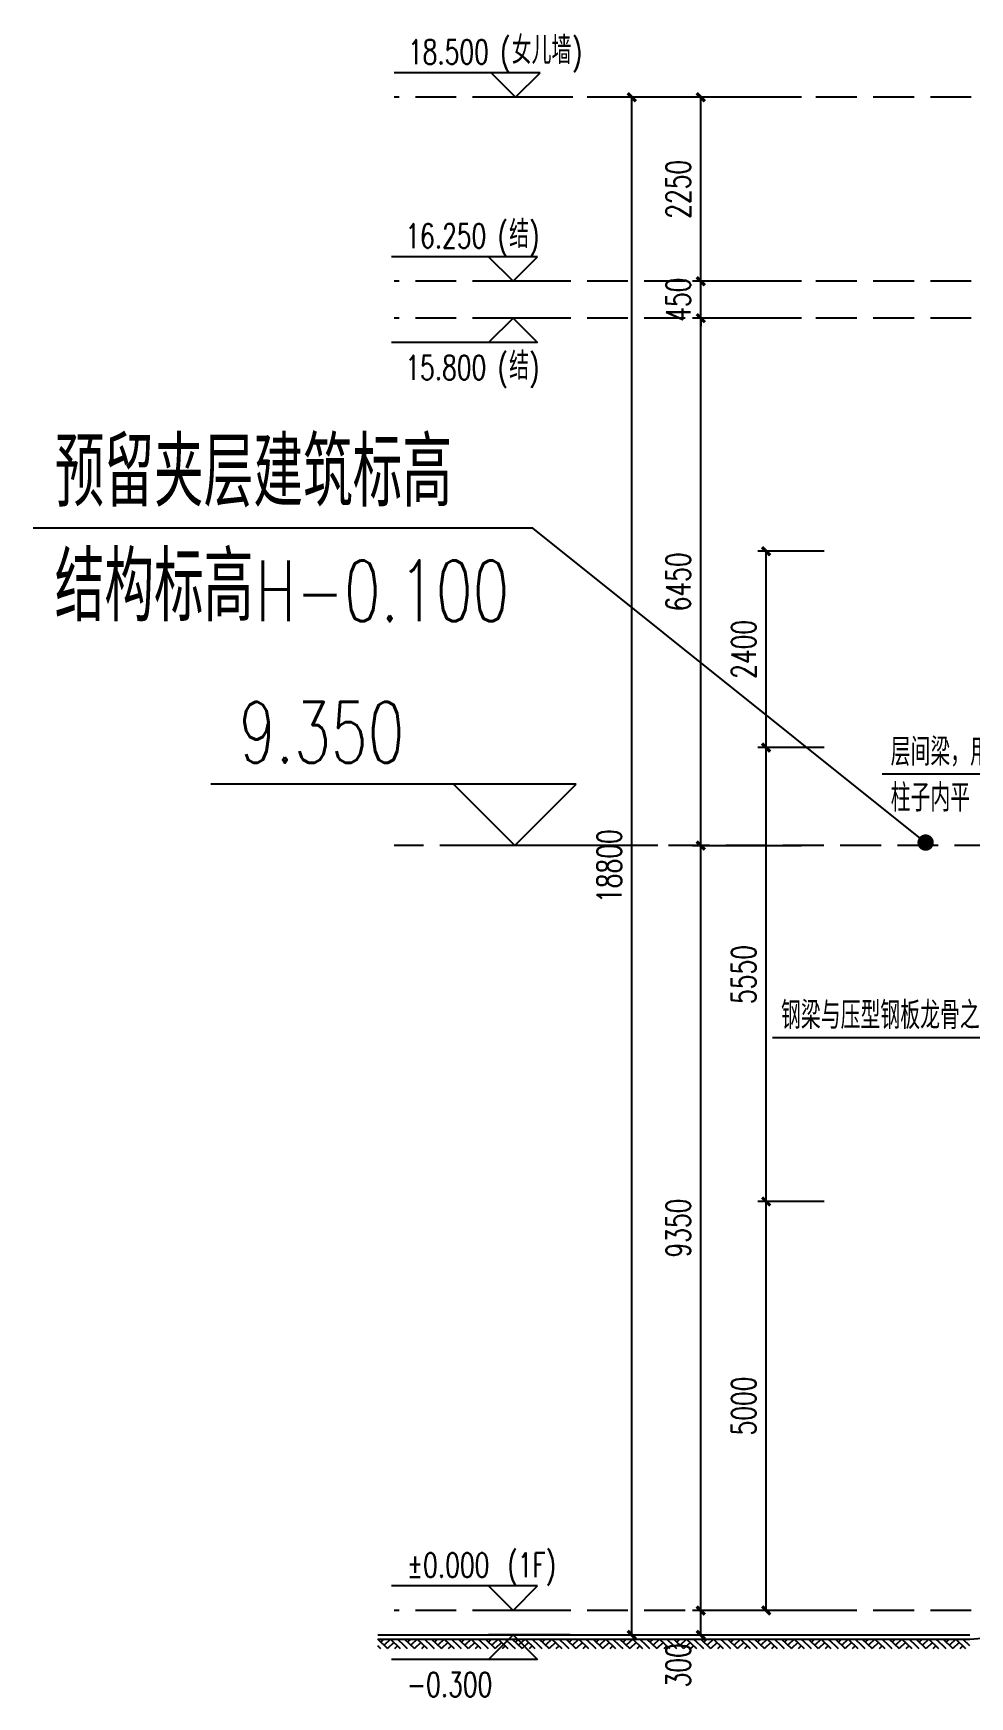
# Model space of a CAD drawing. Extents: x -1899985 to -450366, y 556196 to 2151267.
# Drawn here: x -688428 to -676970, y 567202 to 587539 of the extents above; entities that cross this region are included whole.
import ezdxf

# ---------------------------------------------------------------- set-up
doc = ezdxf.new("R2010")
doc.units = 0
doc.header["$LTSCALE"] = 1000
doc.header["$MEASUREMENT"] = 0
doc.linetypes.add('__DASH', pattern=[0.35, 0.25, -0.1])
doc.linetypes.add('DOTE', pattern=[2.42, 2, -0.2, 0.02, -0.2])
doc.layers.get('Defpoints').update_dxf_attribs({"color": 210})
for name, color, linetype in [('A-AXIS-D', 1, 'Continuous'), ('A-AXIS-DOTE', 14, 'DOTE'), ('A-AXIS-DP', 126, 'Continuous'), ('A-AXIS-SYMB', 3, 'Continuous'), ('A-HATCH-2', 251, 'Continuous'), ('AS-WALL', 40, 'Continuous'), ('DIM_ELEV', 3, 'Continuous'), ('PUB_TEXT', 7, 'Continuous')]:
    doc.layers.add(name, color=color, linetype=linetype)
doc.layers.add('A-加建区域', color=47, linetype='Continuous', plot=False)
doc.styles.add('_TCH_DIM', font='SIMPLEX', dxfattribs={"bigfont": 'GBCBIG'})
doc.styles.add('_TCH_DIM_T3', font='SIMPLEX', dxfattribs={"width": 0.705882, "bigfont": 'GBCBIG'})
doc.styles.add('A-STANDARD', font='SIMPLEX', dxfattribs={"bigfont": 'GBCBIG'})
doc.dimstyles.new('_TCH_ARCH&&100', dxfattribs={"dimtxt": 297.5, "dimasz": 100, "dimexe": 100, "dimexo": 100, "dimgap": 126.25, "dimtad": 1, "dimdec": 0, "dimzin": 0, "dimdsep": 46, "dimtxsty": '_TCH_DIM_T3', "dimblk": 'ARCHTICK', "dimcen": 0.09, "dimclrt": 7, "dimazin": 2, "dimtfac": 1, "dimtdec": 0, "dimtix": 1, "dimtmove": 2, "dimatfit": 3, "dimfxl": 0, "dimtolj": 1, "dimtzin": 0, "dimarcsym": 0})

# ---------------------------------------------------------------- blocks, each defined once
blk = doc.blocks.new('_ArchTick')
at = {"color": 0, "linetype": 'ByBlock', "const_width": 0.4}
blk.add_lwpolyline([(-0.5, -0.5), (0.5, 0.5)], dxfattribs=at)
blk = doc.blocks.new('*D437')
at = {"layer": 'A-AXIS-DP', "color": 0, "lineweight": -2}
for p, q in [((-678750, 573257), (-679561, 573257)), ((-679461, 568257), (-679461, 573257)), ((-678750, 568257), (-679561, 568257))]:
    blk.add_line(p, q, dxfattribs=at)
at = {"layer": 'Defpoints', "color": 0}
for p in [(-679461, 573257), (-678650, 573257), (-678650, 568257)]:
    blk.add_point(p, dxfattribs=at)
at = {"layer": 'A-AXIS-DP', "color": 0, "lineweight": -2, "xscale": 100, "yscale": 100, "zscale": 100}
for p, rotation in [((-679461, 573257), 90), ((-679461, 568257), 270)]:
    blk.add_blockref('_ArchTick', p, dxfattribs=dict(at, rotation=rotation))
at = {"layer": 'A-AXIS-DP', "color": 7, "insert": (-679736, 570757), "char_height": 297.5, "attachment_point": 5, "rotation": 90, "style": '_TCH_DIM_T3'}
blk.add_mtext('\\A1;5000', dxfattribs=at)
blk = doc.blocks.new('*D438')
at = {"layer": 'A-AXIS-DP', "color": 0, "lineweight": -2}
for p, q in [((-678750, 578807), (-679561, 578807)), ((-679461, 573257), (-679461, 578807)), ((-678750, 573257), (-679561, 573257))]:
    blk.add_line(p, q, dxfattribs=at)
at = {"layer": 'Defpoints', "color": 0}
for p in [(-679461, 578807), (-678650, 578807), (-678650, 573257)]:
    blk.add_point(p, dxfattribs=at)
at = {"layer": 'A-AXIS-DP', "color": 0, "lineweight": -2, "xscale": 100, "yscale": 100, "zscale": 100}
for p, rotation in [((-679461, 578807), 90), ((-679461, 573257), 270)]:
    blk.add_blockref('_ArchTick', p, dxfattribs=dict(at, rotation=rotation))
at = {"layer": 'A-AXIS-DP', "color": 7, "insert": (-679736, 576032), "char_height": 297.5, "attachment_point": 5, "rotation": 90, "style": '_TCH_DIM_T3'}
blk.add_mtext('\\A1;5550', dxfattribs=at)
blk = doc.blocks.new('*D439')
at = {"layer": 'A-AXIS-DP', "color": 0, "lineweight": -2}
for p, q in [((-678750, 581207), (-679561, 581207)), ((-679461, 578807), (-679461, 581207)), ((-678750, 578807), (-679561, 578807))]:
    blk.add_line(p, q, dxfattribs=at)
at = {"layer": 'Defpoints', "color": 0}
for p in [(-679461, 581207), (-678650, 581207), (-678650, 578807)]:
    blk.add_point(p, dxfattribs=at)
at = {"layer": 'A-AXIS-DP', "color": 0, "lineweight": -2, "xscale": 100, "yscale": 100, "zscale": 100}
for p, rotation in [((-679461, 581207), 90), ((-679461, 578807), 270)]:
    blk.add_blockref('_ArchTick', p, dxfattribs=dict(at, rotation=rotation))
at = {"layer": 'A-AXIS-DP', "color": 7, "insert": (-679736, 580007), "char_height": 297.5, "attachment_point": 5, "rotation": 90, "style": '_TCH_DIM_T3'}
blk.add_mtext('\\A1;2400', dxfattribs=at)
blk = doc.blocks.new('*D447')
at = {"layer": 'A-AXIS-D', "color": 0, "lineweight": -2}
for p, q in [((-679873, 586757), (-681206, 586757)), ((-681106, 567957), (-681106, 586757)), ((-679873, 567957), (-681206, 567957))]:
    blk.add_line(p, q, dxfattribs=at)
at = {"layer": 'Defpoints', "color": 0}
for p in [(-681106, 586757), (-679773, 586757), (-679773, 567957)]:
    blk.add_point(p, dxfattribs=at)
at = {"layer": 'A-AXIS-D', "color": 0, "lineweight": -2, "xscale": 100, "yscale": 100, "zscale": 100}
for p, rotation in [((-681106, 586757), 90), ((-681106, 567957), 270)]:
    blk.add_blockref('_ArchTick', p, dxfattribs=dict(at, rotation=rotation))
at = {"layer": 'A-AXIS-D', "color": 7, "insert": (-681381, 577357), "char_height": 297.5, "attachment_point": 5, "rotation": 90, "style": '_TCH_DIM_T3'}
blk.add_mtext('\\A1;18800', dxfattribs=at)
blk = doc.blocks.new('*D448')
at = {"layer": 'A-AXIS-D', "color": 0, "lineweight": -2}
for p, q in [((-679028, 568257), (-680361, 568257)), ((-680261, 567957), (-680261, 568257)), ((-679028, 567957), (-680361, 567957))]:
    blk.add_line(p, q, dxfattribs=at)
at = {"layer": 'Defpoints', "color": 0}
for p in [(-680261, 568257), (-678928, 568257), (-678928, 567957)]:
    blk.add_point(p, dxfattribs=at)
at = {"layer": 'A-AXIS-D', "color": 0, "lineweight": -2, "xscale": 100, "yscale": 100, "zscale": 100}
for p, rotation in [((-680261, 568257), 90), ((-680261, 567957), 270)]:
    blk.add_blockref('_ArchTick', p, dxfattribs=dict(at, rotation=rotation))
at = {"layer": 'A-AXIS-D', "color": 7, "insert": (-680536, 567587), "char_height": 297.5, "attachment_point": 5, "rotation": 90, "style": '_TCH_DIM_T3'}
blk.add_mtext('\\A1;300', dxfattribs=at)
blk = doc.blocks.new('*D449')
at = {"layer": 'A-AXIS-D', "color": 0, "lineweight": -2}
for p, q in [((-679028, 577607), (-680361, 577607)), ((-680261, 568257), (-680261, 577607)), ((-679028, 568257), (-680361, 568257))]:
    blk.add_line(p, q, dxfattribs=at)
at = {"layer": 'Defpoints', "color": 0}
for p in [(-680261, 577607), (-678928, 577607), (-678928, 568257)]:
    blk.add_point(p, dxfattribs=at)
at = {"layer": 'A-AXIS-D', "color": 0, "lineweight": -2, "xscale": 100, "yscale": 100, "zscale": 100}
for p, rotation in [((-680261, 577607), 90), ((-680261, 568257), 270)]:
    blk.add_blockref('_ArchTick', p, dxfattribs=dict(at, rotation=rotation))
at = {"layer": 'A-AXIS-D', "color": 7, "insert": (-680536, 572932), "char_height": 297.5, "attachment_point": 5, "rotation": 90, "style": '_TCH_DIM_T3'}
blk.add_mtext('\\A1;9350', dxfattribs=at)
blk = doc.blocks.new('*D450')
at = {"layer": 'A-AXIS-D', "color": 0, "lineweight": -2}
for p, q in [((-679028, 584057), (-680361, 584057)), ((-680261, 577607), (-680261, 584057)), ((-679028, 577607), (-680361, 577607))]:
    blk.add_line(p, q, dxfattribs=at)
at = {"layer": 'Defpoints', "color": 0}
for p in [(-680261, 584057), (-678928, 584057), (-678928, 577607)]:
    blk.add_point(p, dxfattribs=at)
at = {"layer": 'A-AXIS-D', "color": 0, "lineweight": -2, "xscale": 100, "yscale": 100, "zscale": 100}
for p, rotation in [((-680261, 584057), 90), ((-680261, 577607), 270)]:
    blk.add_blockref('_ArchTick', p, dxfattribs=dict(at, rotation=rotation))
at = {"layer": 'A-AXIS-D', "color": 7, "insert": (-680536, 580832), "char_height": 297.5, "attachment_point": 5, "rotation": 90, "style": '_TCH_DIM_T3'}
blk.add_mtext('\\A1;6450', dxfattribs=at)
blk = doc.blocks.new('*D451')
at = {"layer": 'A-AXIS-D', "color": 0, "lineweight": -2}
for p, q in [((-679028, 584507), (-680361, 584507)), ((-680261, 584507), (-680261, 584607)), ((-680261, 584057), (-680261, 584507)), ((-679028, 584057), (-680361, 584057)), ((-680261, 584057), (-680261, 583957))]:
    blk.add_line(p, q, dxfattribs=at)
at = {"layer": 'Defpoints', "color": 0}
for p in [(-680261, 584507), (-678928, 584507), (-678928, 584057)]:
    blk.add_point(p, dxfattribs=at)
at = {"layer": 'A-AXIS-D', "color": 0, "lineweight": -2, "xscale": 100, "yscale": 100, "zscale": 100}
for p, rotation in [((-680261, 584507), 270), ((-680261, 584057), 90)]:
    blk.add_blockref('_ArchTick', p, dxfattribs=dict(at, rotation=rotation))
at = {"layer": 'A-AXIS-D', "color": 7, "insert": (-680536, 584282), "char_height": 297.5, "attachment_point": 5, "rotation": 90, "style": '_TCH_DIM_T3'}
blk.add_mtext('\\A1;450', dxfattribs=at)
blk = doc.blocks.new('*D452')
at = {"layer": 'A-AXIS-D', "color": 0, "lineweight": -2}
for p, q in [((-679028, 586757), (-680361, 586757)), ((-680261, 584507), (-680261, 586757)), ((-679028, 584507), (-680361, 584507))]:
    blk.add_line(p, q, dxfattribs=at)
at = {"layer": 'Defpoints', "color": 0}
for p in [(-680261, 586757), (-678928, 586757), (-678928, 584507)]:
    blk.add_point(p, dxfattribs=at)
at = {"layer": 'A-AXIS-D', "color": 0, "lineweight": -2, "xscale": 100, "yscale": 100, "zscale": 100}
for p, rotation in [((-680261, 586757), 90), ((-680261, 584507), 270)]:
    blk.add_blockref('_ArchTick', p, dxfattribs=dict(at, rotation=rotation))
at = {"layer": 'A-AXIS-D', "color": 7, "insert": (-680536, 585632), "char_height": 297.5, "attachment_point": 5, "rotation": 90, "style": '_TCH_DIM_T3'}
blk.add_mtext('\\A1;2250', dxfattribs=at)
blk = doc.blocks.new('$LinePat$素土夯实')
at = {"color": 0}
for p, q in [((0, -210), (210, 0)), ((120, -300), (420, 0)), ((420, 0), (608, -188)), ((495, -300), (795, 0)), ((615, 0), (705, -90)), ((210, -210), (300, -300)), ((315, -105), (502, -293)), ((705, -300), (795, -210))]:
    blk.add_line(p, q, dxfattribs=at)

msp = doc.modelspace()

# ---------------------------------------------------------------- linework, layer by layer
at = {"layer": 'A-AXIS-DOTE', "linetype": '__DASH', "ltscale": 2}
for p, q in [((-590152, 586757.5), (-684013.9, 586757.5)), ((-590152, 584507.5), (-684013.9, 584507.5)), ((-590152, 584057.5), (-684013.9, 584057.5)), ((-590152, 568257.5), (-684013.9, 568257.5))]:
    msp.add_line(p, q, dxfattribs=at)
at = {"layer": 'A-AXIS-SYMB'}
for p, q in [((-674532.5, 578479.4), (-678042.8, 578479.4)), ((-674279.8, 575259.1), (-679383.8, 575259.1))]:
    msp.add_line(p, q, dxfattribs=at)
at = {"layer": 'A-加建区域'}
for p, q in [((-682316.6, 581488), (-688428.4, 581488)), ((-677510.1, 577645.1), (-682316.6, 581488)), ((-681786.6, 578357.5), (-686256.6, 578357.5)), ((-682536.6, 577607.5), (-683286.6, 578357.5)), ((-682536.6, 577607.5), (-681786.6, 578357.5)), ((-680786.6, 577607.5), (-683286.6, 577607.5))]:
    msp.add_line(p, q, dxfattribs=at)
at = {"layer": 'A-加建区域', "linetype": '__DASH', "ltscale": 2}
msp.add_line((-592655, 577607.5), (-684013.9, 577607.5), dxfattribs=at)
at = {"layer": 'A-加建区域', "const_width": 100}
msp.add_lwpolyline([(-677471, 577613.9, 1), (-677549.1, 577676.3, 1)], format="xyb", close=True, dxfattribs=at)
at = {"layer": 'AS-WALL'}
for points in [[(-684213.9, 567907.5), (-676967.5, 567907.5), (-673965.2, 568157.5)], [(-684213.9, 567957.5), (-676970, 567957.5)]]:
    msp.add_lwpolyline(points, dxfattribs=at)
at = {"layer": 'DIM_ELEV'}
for p, q in [((-682225.9, 587057.5), (-684013.9, 587057.5)), ((-682525.9, 586757.5), (-682825.9, 587057.5)), ((-682525.9, 586757.5), (-682225.9, 587057.5)), ((-681825.9, 586757.5), (-682825.9, 586757.5)), ((-682258.1, 584807.5), (-684046.1, 584807.5)), ((-682558.1, 584507.5), (-682858.1, 584807.5)), ((-682558.1, 584507.5), (-682258.1, 584807.5)), ((-681858.1, 584507.5), (-682858.1, 584507.5)), ((-682558.1, 584057.5), (-682858.1, 583757.5)), ((-681858.1, 584057.5), (-682858.1, 584057.5)), ((-682558.1, 584057.5), (-682258.1, 583757.5)), ((-682258.1, 583757.5), (-684046.1, 583757.5)), ((-682258.1, 568557.5), (-684046.1, 568557.5)), ((-682558.1, 568257.5), (-682858.1, 568557.5)), ((-682558.1, 568257.5), (-682258.1, 568557.5)), ((-681858.1, 568257.5), (-682858.1, 568257.5)), ((-682558.1, 567957.5), (-682858.1, 567657.5)), ((-681858.1, 567957.5), (-682858.1, 567957.5)), ((-682558.1, 567957.5), (-682258.1, 567657.5)), ((-682258.1, 567657.5), (-684046.1, 567657.5))]:
    msp.add_line(p, q, dxfattribs=at)

# ---------------------------------------------------------------- block references
at = {"layer": 'A-HATCH-2', "xscale": -0.4143179717302979, "yscale": 0.4, "zscale": 0.4}
for p in [(-683884.5, 567907.5), (-683555.2, 567907.5), (-683225.8, 567907.5), (-682896.4, 567907.5), (-682567, 567907.5), (-682237.6, 567907.5), (-681908.2, 567907.5), (-681578.9, 567907.5), (-681249.5, 567907.5), (-680920.1, 567907.5), (-680590.7, 567907.5), (-680261.3, 567907.5), (-679932, 567907.5), (-679602.6, 567907.5), (-679273.2, 567907.5), (-678943.8, 567907.5), (-678614.4, 567907.5), (-678285, 567907.5), (-677955.7, 567907.5), (-677626.3, 567907.5), (-677296.9, 567907.5), (-676967.5, 567907.5)]:
    msp.add_blockref('$LinePat$素土夯实', p, dxfattribs=at)

# ---------------------------------------------------------------- texts
at = {"layer": 'PUB_TEXT'}
for s, height, style, p in [('女儿墙', 337.59, '_TCH_DIM', (-682573.9, 587162.5)), ('结', 337.6, '_TCH_DIM', (-682606.1, 584912.5)), ('结', 337.6, '_TCH_DIM', (-682606.1, 583302.5)), ('预留夹层建筑标高', 843.97, 'A-STANDARD', (-688165.9, 581750.5)), ('结构标高', 843.97, 'A-STANDARD', (-688165.9, 580350.5)), ('层间梁，用于固定压型钢板墙体', 337.589, '_TCH_DIM', (-677937.8, 578584.4)), ('柱子内平', 337.59, '_TCH_DIM', (-677937.8, 578024.4)), ('钢梁与压型钢板龙骨之间必须留≥', 337.589, '_TCH_DIM', (-679278.8, 575364.1))]:
    msp.add_text(s, height=height, dxfattribs=dict(at, style=style)).set_placement(p)
at = {"layer": 'PUB_TEXT', "width": 0.705882}
for s, height, style, p in [('18.500', 297.5, '_TCH_DIM', (-683843.9, 587162.5)), ('(', 297.5, '_TCH_DIM', (-682713.9, 587162.5)), (')', 297.5, '_TCH_DIM', (-681836.7, 587162.5)), ('16.250', 297.5, '_TCH_DIM', (-683876.1, 584912.5)), ('(', 297.5, '_TCH_DIM', (-682746.1, 584912.5)), (')', 297.5, '_TCH_DIM', (-682360.3, 584912.5)), ('15.800', 297.5, '_TCH_DIM', (-683876.1, 583302.5)), ('(', 297.5, '_TCH_DIM', (-682746.1, 583302.5)), (')', 297.5, '_TCH_DIM', (-682360.3, 583302.5)), ('H-0.100', 743.75, 'A-STANDARD', (-685708.4, 580350.5)), ('9.350', 743.75, 'A-STANDARD', (-685911.6, 578620)), ('%%P0.000', 297.5, '_TCH_DIM', (-683856.1, 568662.5)), ('(1F)', 297.5, '_TCH_DIM', (-682626.1, 568662.5)), ('-0.300', 297.5, '_TCH_DIM', (-683856.1, 567202.5))]:
    msp.add_text(s, height=height, dxfattribs=dict(at, style=style)).set_placement(p)

# ---------------------------------------------------------------- dimensions: what is measured, and where the dimension line sits
at = {"layer": 'A-AXIS-D'}
for p1, p2, picture, middle in [((-679773.1, 567957.5), (-679773.1, 586757.5), '*D447', (-681381.4, 577357.5)), ((-678928.1, 584507.5), (-678928.1, 586757.5), '*D452', (-680536.4, 585632.5)), ((-678928.1, 584057.5), (-678928.1, 584507.5), '*D451', (-680536.4, 584282.5)), ((-678928.1, 577607.5), (-678928.1, 584057.5), '*D450', (-680536.4, 580832.5)), ((-678928.1, 568257.5), (-678928.1, 577607.5), '*D449', (-680536.4, 572932.5))]:
    dim = msp.add_aligned_dim(p1=p1, p2=p2, distance=1333.3, dimstyle='_TCH_ARCH&&100', dxfattribs=at)
    dim.commit()
    dim.dimension.update_dxf_attribs({"geometry": picture, "text_midpoint": middle})
dim = msp.add_linear_dim(base=(-680261.4, 568257.5), p1=(-678928.1, 567957.5), p2=(-678928.1, 568257.5), angle=90, dimstyle='_TCH_ARCH&&100', dxfattribs=at)
dim.commit()
dim.dimension.update_dxf_attribs({"geometry": '*D448', "text_midpoint": (-680536.4, 567587.5), "dimtype": 129})
at = {"layer": 'A-AXIS-DP'}
for p1, p2, picture, middle in [((-678650, 578807.5), (-678650, 581207.5), '*D439', (-679736.4, 580007.5)), ((-678650, 573257.5), (-678650, 578807.5), '*D438', (-679736.4, 576032.5)), ((-678650, 568257.5), (-678650, 573257.5), '*D437', (-679736.4, 570757.5))]:
    dim = msp.add_aligned_dim(p1=p1, p2=p2, distance=811.4, dimstyle='_TCH_ARCH&&100', dxfattribs=at)
    dim.commit()
    dim.dimension.update_dxf_attribs({"geometry": picture, "text_midpoint": middle})

doc.saveas('drawing.dxf')
